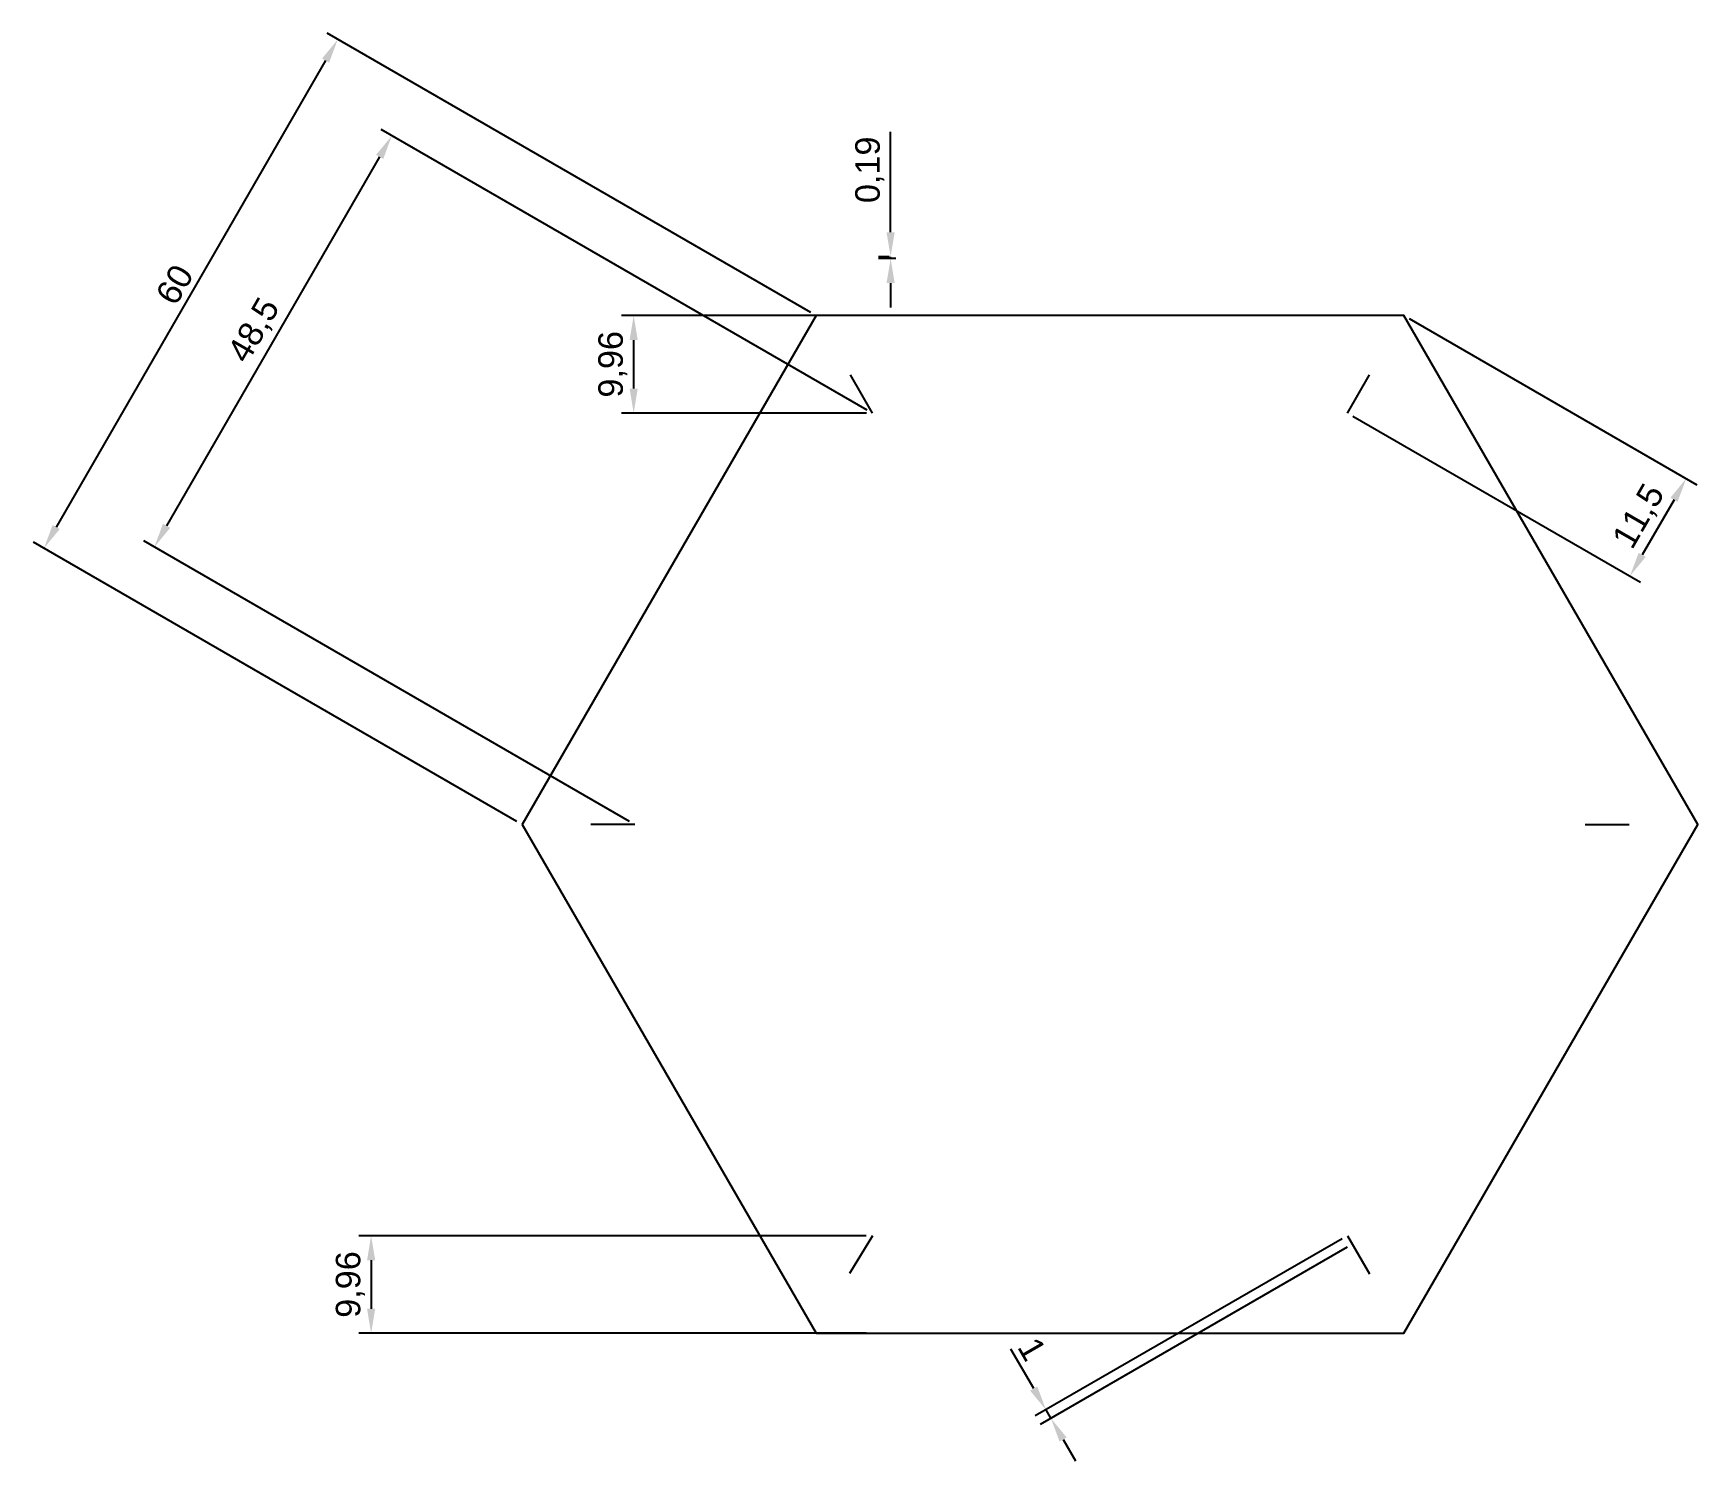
# Model space of a CAD drawing. Header units: millimetres. Extents: x -110 to 60, y -65 to 81.
import ezdxf

# ---------------------------------------------------------------- set-up
doc = ezdxf.new("R2010")
doc.units = ezdxf.units.MM
doc.layers.get('0').update_dxf_attribs({"true_color": 0xc2ced6})
doc.styles.get("Standard").update_dxf_attribs({"font": 'arial.ttf'})
doc.dimstyles.new('ISO-25', dxfattribs={"dimtxt": 2.5, "dimasz": 2.5, "dimexe": 1.25, "dimexo": 0.625, "dimtad": 1, "dimtxsty": 'Standard', "dimcen": 2.5, "dimadec": 0, "dimazin": 0, "dimtfac": 1, "dimtmove": 0, "dimatfit": 3, "dimfxl": 1, "dimarcsym": 0})

# ---------------------------------------------------------------- blocks, each defined once
blk = doc.blocks.new('*D1')
at = {"color": 0, "lineweight": -2, "transparency": 16777216}
for p, q in [((-30.54, 52.27), (-79.91, 80.78)), ((-80.08, 77.99), (-107.58, 30.36)), ((-60.54, 0.31), (-109.91, 28.82))]:
    blk.add_line(p, q, dxfattribs=at)
at = {"color": 0, "transparency": 16777216}
for points in [[(-80.44, 78.2), (-79.72, 77.78), (-78.83, 80.15)], [(-107.94, 30.57), (-107.22, 30.15), (-108.83, 28.19)]]:
    blk.add_solid(points, dxfattribs=at)
at = {"layer": 'Defpoints', "color": 0, "transparency": 16777216}
for p in [(-30, 51.96), (-108.83, 28.19), (-60, 0)]:
    blk.add_point(p, dxfattribs=at)
at = {"color": 0, "transparency": 16777216, "insert": (-95.48, 55.12), "char_height": 2.5, "attachment_point": 5, "rotation": 60}
blk.add_mtext('60', dxfattribs=at)
blk = doc.blocks.new('*D2')
at = {"color": 0, "lineweight": -2, "transparency": 16777216}
for p, q in [((-24.87, 51.96), (-49.87, 51.96)), ((-48.62, 44.5), (-48.62, 49.46)), ((-24.87, 42), (-49.87, 42))]:
    blk.add_line(p, q, dxfattribs=at)
at = {"color": 0, "transparency": 16777216}
for points in [[(-49.04, 49.46), (-48.21, 49.46), (-48.62, 51.96)], [(-49.04, 44.5), (-48.21, 44.5), (-48.62, 42)]]:
    blk.add_solid(points, dxfattribs=at)
at = {"layer": 'Defpoints', "color": 0, "transparency": 16777216}
for p in [(-48.62, 51.96), (-24.25, 51.96), (-24.25, 42, 10)]:
    blk.add_point(p, dxfattribs=at)
at = {"color": 0, "transparency": 16777216, "insert": (-50.75, 46.98), "char_height": 2.5, "attachment_point": 5, "rotation": 90}
blk.add_mtext('9,96', dxfattribs=at)
blk = doc.blocks.new('*D3')
at = {"color": 0, "lineweight": -2, "transparency": 16777216}
for p, q in [((-24.79, 42.31), (-74.39, 70.95)), ((-74.56, 68.16), (-96.31, 30.49)), ((-49.04, 0.31), (-98.64, 28.95))]:
    blk.add_line(p, q, dxfattribs=at)
at = {"color": 0, "transparency": 16777216}
for points in [[(-74.92, 68.37), (-74.19, 67.95), (-73.31, 70.32)], [(-96.67, 30.7), (-95.94, 30.28), (-97.56, 28.32)]]:
    blk.add_solid(points, dxfattribs=at)
at = {"layer": 'Defpoints', "color": 0, "transparency": 16777216}
for p in [(-24.25, 42, 10), (-97.56, 28.32), (-48.5, 0, 10)]:
    blk.add_point(p, dxfattribs=at)
at = {"color": 0, "transparency": 16777216, "insert": (-87.27, 50.39), "char_height": 2.5, "attachment_point": 5, "rotation": 60}
blk.add_mtext('48,5', dxfattribs=at)
blk = doc.blocks.new('*D5')
at = {"color": 0, "lineweight": -2, "transparency": 16777216}
for p, q in [((-24.88, -42), (-76.68, -42)), ((-75.43, -44.5), (-75.43, -49.46)), ((-24.88, -51.96), (-76.68, -51.96))]:
    blk.add_line(p, q, dxfattribs=at)
at = {"color": 0, "transparency": 16777216}
for points in [[(-75.84, -44.5), (-75.01, -44.5), (-75.43, -42)], [(-75.84, -49.46), (-75.01, -49.46), (-75.43, -51.96)]]:
    blk.add_solid(points, dxfattribs=at)
at = {"layer": 'Defpoints', "color": 0, "transparency": 16777216}
for p in [(-24.25, -42), (-75.43, -51.96), (-24.25, -51.96)]:
    blk.add_point(p, dxfattribs=at)
at = {"color": 0, "transparency": 16777216, "insert": (-77.55, -46.98), "char_height": 2.5, "attachment_point": 5, "rotation": 90}
blk.add_mtext('9,96', dxfattribs=at)
blk = doc.blocks.new('*D7')
at = {"color": 0, "lineweight": -2, "transparency": 16777216}
for p, q in [((23.71, -42.31), (-7.62, -60.4)), ((24.21, -43.18), (-7.12, -61.27)), ((-7.78, -57.61), (-10.12, -53.57)), ((-6.03, -60.64), (-6.53, -59.78)), ((-4.78, -62.81), (-3.53, -64.97))]:
    blk.add_line(p, q, dxfattribs=at)
at = {"color": 0, "transparency": 16777216}
for points in [[(-7.42, -57.4), (-8.15, -57.82), (-6.53, -59.78)], [(-4.42, -62.6), (-5.15, -63.01), (-6.03, -60.64)]]:
    blk.add_solid(points, dxfattribs=at)
at = {"layer": 'Defpoints', "color": 0, "transparency": 16777216}
for p in [(24.25, -42), (24.75, -42.87), (-6.53, -59.78)]:
    blk.add_point(p, dxfattribs=at)
at = {"color": 0, "transparency": 16777216, "insert": (-7.95, -53.57), "char_height": 2.5, "attachment_point": 5, "rotation": 300}
blk.add_mtext('1', dxfattribs=at)
blk = doc.blocks.new('*D12')
at = {"color": 0, "lineweight": -2, "transparency": 16777216}
for p, q in [((30.54, 51.65), (59.91, 34.69)), ((24.79, 41.69), (54.16, 24.73)), ((57.58, 33.15), (54.33, 27.52))]:
    blk.add_line(p, q, dxfattribs=at)
at = {"color": 0, "transparency": 16777216}
for points in [[(57.22, 33.36), (57.94, 32.94), (58.83, 35.32)], [(53.97, 27.73), (54.69, 27.31), (53.08, 25.36)]]:
    blk.add_solid(points, dxfattribs=at)
at = {"layer": 'Defpoints', "color": 0, "transparency": 16777216}
for p in [(30, 51.96), (24.25, 42), (53.08, 25.36)]:
    blk.add_point(p, dxfattribs=at)
at = {"color": 0, "transparency": 16777216, "insert": (54.11, 31.4), "char_height": 2.5, "attachment_point": 5, "rotation": 60}
blk.add_mtext('11,5', dxfattribs=at)
blk = doc.blocks.new('*D13')
at = {"color": 0, "lineweight": -2, "transparency": 16777216}
for p, q in [((-22.39, 60.47), (-22.39, 70.72)), ((-22.53, 57.97), (-23.64, 57.97)), ((-21.86, 57.78), (-23.64, 57.78)), ((-22.39, 57.78), (-22.39, 57.97)), ((-22.39, 55.28), (-22.39, 52.78))]:
    blk.add_line(p, q, dxfattribs=at)
at = {"color": 0, "transparency": 16777216}
for points in [[(-22.81, 60.47), (-21.98, 60.47), (-22.39, 57.97)], [(-22.81, 55.28), (-21.98, 55.28), (-22.39, 57.78)]]:
    blk.add_solid(points, dxfattribs=at)
at = {"layer": 'Defpoints', "color": 0, "transparency": 16777216}
for p in [(-22.39, 57.97), (-21.91, 57.97), (-21.23, 57.78)]:
    blk.add_point(p, dxfattribs=at)
at = {"color": 0, "transparency": 16777216, "insert": (-24.52, 66.84), "char_height": 2.5, "attachment_point": 5, "rotation": 90}
blk.add_mtext('0,19', dxfattribs=at)

msp = doc.modelspace()

# ---------------------------------------------------------------- linework, layer by layer
for p, q in [((-24.25, 42.002), (-26.5, 45.899)), ((24.25, 42.002), (26.5, 45.899)), ((48.5, 0), (53, 0)), ((-24.25, -42.002), (-26.586, -45.848)), ((24.25, -42.002), (26.5, -45.899))]:
    msp.add_line(p, q)
at = {"extrusion": (0, 0, -1)}
msp.add_line((-48.5, 0), (-53, 0), dxfattribs=at)
msp.add_lwpolyline([(-30, 51.962), (-60, 0), (-30, -51.962), (30, -51.962), (60, 0), (30, 51.962)], close=True)

# ---------------------------------------------------------------- dimensions: what is measured, and where the dimension line sits
for p1, p2, distance, picture, middle in [((-30, 51.962), (-60, 0), -56.387, '*D1', (-95.479, 55.125)), ((-24.25, 42.002, 10), (-48.5, 0, 10), -56.644, '*D3', (-87.272, 50.387)), ((30, 51.962), (24.25, 42.002), 33.291, '*D12', (54.114, 31.4)), ((24.75, -42.868), (24.25, -42.002), 35.547, '*D7', (-7.949, -53.565))]:
    dim = msp.add_aligned_dim(p1=p1, p2=p2, distance=distance, dimstyle='ISO-25')
    dim.commit()
    dim.dimension.update_dxf_attribs({"geometry": picture, "text_midpoint": middle})
for base, p1, p2, picture, middle in [((-22.392, 57.969), (-21.234, 57.776), (-21.91, 57.969), '*D13', (-24.52, 66.843)), ((-48.623, 51.962), (-24.25, 42.002, 10), (-24.25, 51.962), '*D2', (-50.75, 46.982)), ((-75.428, -51.962), (-24.25, -42.002), (-24.25, -51.962), '*D5', (-77.555, -46.982))]:
    dim = msp.add_linear_dim(base=base, p1=p1, p2=p2, angle=90, dimstyle='ISO-25')
    dim.commit()
    dim.dimension.update_dxf_attribs({"geometry": picture, "text_midpoint": middle})

doc.saveas('drawing.dxf')
